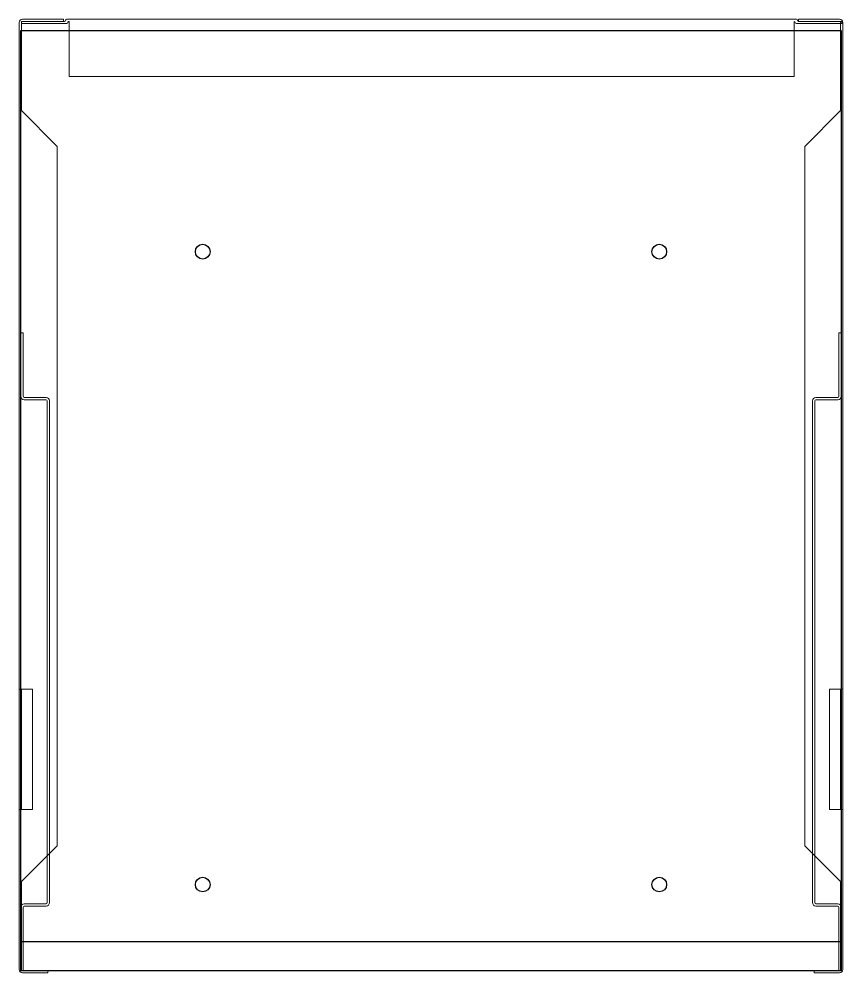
# Model space of a CAD drawing. Header units: millimetres. Extents: x -43476 to -13830, y -16942 to 55335.
# Drawn here: x -43475.5 to -43111, y 28548 to 28970 of the extents above; entities that cross this region are included whole.
import ezdxf

# ---------------------------------------------------------------- set-up
doc = ezdxf.new("R2010")
doc.units = ezdxf.units.MM
doc.layers.add('A-FURN-P-PANEL', color=42, linetype='Continuous')
doc.layers.add('dim', color=2, linetype='Continuous', lineweight=9)
doc.layers.add('WIDE-LINE', color=3, linetype='Continuous', lineweight=20)

# ---------------------------------------------------------------- blocks, each defined once
blk = doc.blocks.new('CT0101')
for p, q in [((-3960.11, 36841.14), (-3597.11, 36841.14)), ((-3960.11, 36425.14), (-3960.11, 36841.14)), ((-3597.11, 36841.14), (-3597.11, 36425.14)), ((-3597.11, 36437.84), (-3960.11, 36437.84)), ((-3597.11, 36425.14), (-3960.11, 36425.14))]:
    blk.add_line(p, q)
for centre in [(-3879.61, 36743.24), (-3677.61, 36743.24), (-3879.61, 36463.24), (-3677.61, 36463.24)]:
    blk.add_circle(centre, 3.25)
blk = doc.blocks.new('CT0302')
for p, q in [((-297.21, 36778.07), (-296.21, 36778.07)), ((-297.21, 36758.97), (-297.21, 36778.07)), ((-296.21, 36757.97), (-296.21, 36778.07)), ((-298.21, 36757.47), (-298.21, 36757.97)), ((-298.21, 36757.47), (-298.21, 36435.17)), ((-297.71, 36758.47), (-297.71, 36758.47)), ((-297.21, 36756.97), (-272.81, 36756.97)), ((-296.71, 36757.47), (-296.71, 36757.47)), ((-272.81, 36756.97), (-272.81, 36436.17)), ((-297.21, 36436.17), (-272.81, 36436.17)), ((-296.71, 36435.67), (-296.71, 36435.67)), ((-297.71, 36434.67), (-297.71, 36434.67)), ((-297.21, 36415.07), (-297.21, 36434.17)), ((-297.21, 36434.17), (-297.21, 36415.07)), ((-296.21, 36435.17), (-296.21, 36415.07)), ((-297.21, 36415.07), (-296.21, 36415.07))]:
    blk.add_line(p, q)
for centre, start, end in [((-297.71, 36757.97), 90, 180), ((-297.71, 36758.97), 270, 0), ((-296.71, 36756.97), 90, 180), ((-296.71, 36757.97), 270, 0), ((-296.71, 36436.17), 180, 270), ((-296.71, 36435.17), 0, 90), ((-297.71, 36435.17), 180, 270), ((-297.71, 36434.17), 0, 90)]:
    blk.add_arc(centre, 0.5, start, end)
blk = doc.blocks.new('CT0202')
for p, q in [((-1775.06, 36845.64), (-1775.06, 36426.64)), ((-1774.06, 36806.64), (-1774.06, 36845.64)), ((-1773.56, 36847.14), (-1762.36, 36847.14)), ((-1762.36, 36846.14), (-1773.56, 36846.14)), ((-1762.36, 36847.14), (-1762.36, 36846.14)), ((-1758.26, 36790.84), (-1774.06, 36806.64)), ((-1758.26, 36790.84), (-1758.26, 36481.44)), ((-1769.06, 36774.84), (-1775.06, 36774.84)), ((-1774.06, 36774.84), (-1774.06, 36721.54)), ((-1769.06, 36774.84), (-1769.06, 36721.54)), ((-1769.06, 36721.54), (-1775.06, 36721.54)), ((-1758.26, 36481.44), (-1774.06, 36465.64)), ((-1774.06, 36426.64), (-1774.06, 36465.64)), ((-1755.46, 36426.14), (-1773.56, 36426.14)), ((-1773.56, 36425.14), (-1755.46, 36425.14)), ((-1755.46, 36425.14), (-1755.46, 36426.14))]:
    blk.add_line(p, q)
for centre, radius, start, end in [((-1773.56, 36845.64), 1.5, 90, 180), ((-1773.56, 36845.64), 0.5, 90, 180), ((-1773.56, 36426.64), 1.5, 180, 270), ((-1773.56, 36426.64), 0.5, 180, 270)]:
    blk.add_arc(centre, radius, start, end)
blk = doc.blocks.new('CT0402')
for p, q in [((1145.04, 36689.27), (1145.04, 36661.17)), ((1146.04, 36689.27), (1145.04, 36689.27)), ((1146.04, 36689.27), (1146.04, 36661.17)), ((1146.54, 36660.67), (1156.24, 36660.67)), ((1146.54, 36659.67), (1156.24, 36659.67)), ((1156.74, 36659.17), (1156.74, 36437.17)), ((1157.74, 36659.17), (1157.74, 36437.17)), ((1146.54, 36436.67), (1156.24, 36436.67)), ((1146.54, 36435.67), (1156.24, 36435.67)), ((1145.04, 36435.17), (1145.04, 36407.07)), ((1146.04, 36435.17), (1146.04, 36407.07)), ((1146.04, 36407.07), (1145.04, 36407.07))]:
    blk.add_line(p, q)
for centre, radius, start, end in [((1146.54, 36661.17), 1.5, 180, 270), ((1146.54, 36661.17), 0.5, 180, 270), ((1156.24, 36659.17), 1.5, 0, 90), ((1156.24, 36659.17), 0.5, 0, 90), ((1146.54, 36435.17), 1.5, 90, 180), ((1146.54, 36435.17), 0.5, 90, 180), ((1156.24, 36437.17), 1.5, 270, 0), ((1156.24, 36437.17), 0.5, 270, 0)]:
    blk.add_arc(centre, radius, start, end)
blk = doc.blocks.new('GAERGRAE')
blk.add_blockref('CT0402', (-44619.82, -7858.07))
at = {"xscale": -1}
blk.add_blockref('CT0402', (-41966.74, -7858.07), dxfattribs=at)
at = {"layer": 'A-FURN-P-PANEL'}
blk.add_blockref('CT0101', (-39514.67, -7876.14), dxfattribs=at)
at = {"layer": 'dim', "rotation": 270}
blk.add_blockref('CT0302', (-79889.6, 28671.79), dxfattribs=at)
at = {"layer": 'WIDE-LINE', "xscale": -1, "rotation": 180}
blk.add_blockref('CT0202', (-41700.47, 65395.14), dxfattribs=at)
at = {"layer": 'WIDE-LINE', "rotation": 180}
blk.add_blockref('CT0202', (-44886.09, 65395.14), dxfattribs=at)

msp = doc.modelspace()

# ---------------------------------------------------------------- block references
at = {"layer": 'dim'}
msp.add_blockref('GAERGRAE', (0, 0), dxfattribs=at)

doc.saveas('drawing.dxf')
